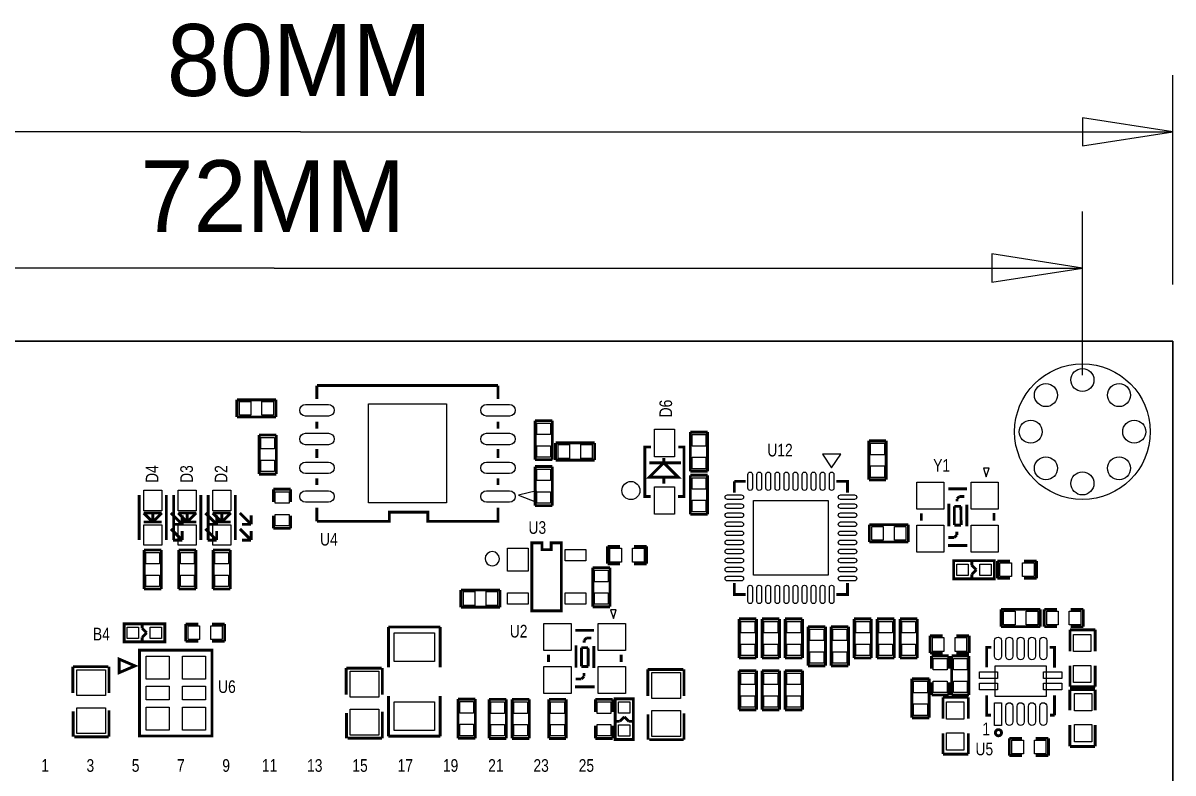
# Model space of a CAD drawing. Extents: x -14.6 to 80, y 0 to 74.1.
# Drawn here: x 29.2 to 80, y 40.9 to 74.1 of the extents above; entities that cross this region are included whole.
import ezdxf
from ezdxf.enums import TextEntityAlignment as Align

# ---------------------------------------------------------------- set-up
doc = ezdxf.new("R2010")
doc.units = 0
for name, color, linetype in [('BG_DIMENSION', 7, 'CONTINUOUS'), ('BG_OUTLINE', 7, 'CONTINUOUS'), ('BG_SILKSCREEN_TOP', 7, 'CONTINUOUS'), ('PG_SILKSCREEN_TOP', 2, 'CONTINUOUS'), ('PIN_TOP', 1, 'CONTINUOUS'), ('RD_SILKSCREEN_TOP', 142, 'CONTINUOUS')]:
    doc.layers.add(name, color=color, linetype=linetype)

msp = doc.modelspace()

# ---------------------------------------------------------------- linework, layer by layer
at = {"layer": 'BG_DIMENSION'}
for points in [[(79.999992, 62.500002), (79.999992, 71.750555)], [(76, 68.625568), (79.999992, 69.25056), (76, 69.875552), (76, 68.625568)], [(41.45788, 69.25056), (0, 69.25056)], [(41.45788, 69.25056), (79.999992, 69.25056)], [(76, 58.499985), (76, 65.730755)], [(72.000008, 62.605768), (76, 63.23076), (72.000008, 63.855752), (72.000008, 62.605768)], [(40.28694, 63.23076), (3.999992, 63.23076)], [(40.28694, 63.23076), (76, 63.23076)]]:
    msp.add_lwpolyline(points, dxfattribs=at)
at = {"layer": 'BG_OUTLINE'}
msp.add_lwpolyline([(0, 0), (79.999992, 0), (79.999992, 60.000007), (0, 60.000007), (0, 0)], dxfattribs=at)
msp.add_lwpolyline([(0, 0), (0, 60.000007), (79.999992, 60.000007), (79.999992, 0)], close=True, dxfattribs=at)
at = {"layer": 'PG_SILKSCREEN_TOP', "const_width": 0.127}
for points in [[(50.178005, 58.041007), (42.178021, 58.041007)], [(42.178021, 57.441008), (42.178021, 58.041007)], [(50.178005, 57.441008), (50.178005, 58.041007)], [(40.368499, 57.411899), (38.641299, 57.411899)], [(38.641299, 57.411899), (38.641299, 56.649899)], [(40.368499, 56.649899), (40.368499, 57.411899)], [(38.641299, 56.649899), (40.368499, 56.649899)], [(42.178021, 56.14101), (42.178021, 56.44101)], [(50.178005, 56.14101), (50.178005, 56.44101)], [(51.816, 56.4896), (51.816, 54.7624)], [(52.578, 56.4896), (51.816, 56.4896)], [(52.578, 54.7624), (52.578, 56.4896)], [(39.624, 55.8546), (39.624, 54.1274)], [(40.386, 55.8546), (39.624, 55.8546)], [(40.386, 54.1274), (40.386, 55.8546)], [(58.674, 55.9816), (58.674, 54.2544)], [(59.436, 55.9816), (58.674, 55.9816)], [(59.436, 54.2544), (59.436, 55.9816)], [(52.722501, 55.506899), (52.722501, 54.744899)], [(54.449701, 55.506899), (52.722501, 55.506899)], [(54.449701, 54.744899), (54.449701, 55.506899)], [(56.9341, 55.3212), (56.6674, 55.3212), (56.6674, 53.1368), (56.9214, 53.1368)], [(58.1279, 53.1368), (58.3946, 53.1368), (58.3946, 55.3212), (58.1406, 55.3212)], [(66.563799, 55.6006), (66.563799, 53.8734)], [(67.325799, 55.6006), (66.563799, 55.6006)], [(67.325799, 53.8734), (67.325799, 55.6006)], [(42.178021, 54.841013), (42.178021, 55.241012)], [(50.178005, 54.841013), (50.178005, 55.241012)], [(57.500495, 54.627805), (56.865495, 53.992805), (58.135495, 53.992805), (57.500495, 54.627805), (57.500495, 54.841089)], [(51.816, 54.7624), (52.578, 54.7624)], [(51.816, 54.4576), (51.816, 52.7304)], [(52.578, 54.4576), (51.816, 54.4576)], [(52.578, 52.7304), (52.578, 54.4576)], [(52.722501, 54.744899), (54.449701, 54.744899)], [(56.865495, 54.627805), (58.262495, 54.627805)], [(39.624, 54.1274), (40.386, 54.1274)], [(42.178021, 53.641015), (42.178021, 53.941015)], [(50.178005, 53.641015), (50.178005, 53.941015)], [(57.500495, 53.992805), (57.500495, 53.705811)], [(58.674, 54.2544), (59.436, 54.2544)], [(58.674, 54.0766), (58.674, 52.3494)], [(59.436, 54.0766), (58.674, 54.0766)], [(59.436, 52.3494), (59.436, 54.0766)], [(61.119004, 53.807995), (60.619005, 53.807995)], [(60.619005, 53.807995), (60.619005, 53.307996)], [(65.618995, 53.307996), (65.618995, 53.807995), (65.118996, 53.807995)], [(66.563799, 53.8734), (67.325799, 53.8734)], [(40.259, 53.457399), (40.259, 52.898599)], [(41.021, 53.457399), (40.259, 53.457399)], [(41.021, 52.898599), (41.021, 53.457399)], [(70.899147, 53.472309), (70.06905, 53.472309)], [(34.325103, 51.206908), (34.325103, 53.206904)], [(35.524897, 51.206908), (35.524897, 53.206904)], [(35.849103, 51.206908), (35.849103, 53.206904)], [(37.048897, 51.206908), (37.048897, 53.206904)], [(37.373103, 51.206908), (37.373103, 53.206904)], [(38.572897, 51.206908), (38.572897, 53.206904)], [(70.099047, 52.812391), (70.099047, 51.822401)], [(70.559066, 53.132507), (70.458965, 53.032406)], [(70.458965, 53.032406), (70.458965, 52.922399)], [(70.779056, 53.132507), (70.559066, 53.132507)], [(70.889063, 52.782495), (70.889063, 51.812393)], [(34.925, 52.007008), (34.525001, 52.407109)], [(34.525001, 52.407109), (35.324999, 52.407109)], [(34.925, 51.956995), (34.925, 52.457096)], [(35.324999, 52.407109), (34.925, 52.007008)], [(35.7251, 52.407109), (36.224997, 51.906907)], [(36.449, 52.007008), (36.049001, 52.407109)], [(36.049001, 52.407109), (36.848999, 52.407109)], [(36.224997, 51.906907), (36.224997, 52.307007)], [(36.449, 51.956995), (36.449, 52.457096)], [(36.848999, 52.407109), (36.449, 52.007008)], [(37.2491, 52.407109), (37.748997, 51.906907)], [(37.973, 52.007008), (37.573001, 52.407109)], [(37.573001, 52.407109), (38.372999, 52.407109)], [(37.748997, 51.906907), (37.748997, 52.307007)], [(37.973, 51.956995), (37.973, 52.457096)], [(38.372999, 52.407109), (37.973, 52.007008)], [(38.7731, 52.407109), (39.272997, 51.906907)], [(39.272997, 51.906907), (39.272997, 52.307007)], [(40.259, 52.288999), (40.259, 51.730199)], [(41.021, 51.730199), (41.021, 52.288999)], [(42.178021, 52.041019), (42.178021, 52.641017)], [(50.178005, 52.641017), (50.178005, 52.041019), (47.078011, 52.041019), (47.078011, 52.441018), (45.378014, 52.441018), (45.378014, 52.041019), (42.178021, 52.041019)], [(51.816, 52.7304), (52.578, 52.7304)], [(58.674, 52.3494), (59.436, 52.3494)], [(68.879161, 52.392301), (68.879161, 52.072311)], [(70.339052, 52.702511), (70.339052, 51.872388)], [(70.629145, 52.702511), (70.339052, 52.702511)], [(70.639051, 51.872388), (70.629145, 52.702511)], [(72.089162, 52.402511), (72.089162, 52.072311)], [(34.525001, 52.007008), (35.324999, 52.007008)], [(35.824897, 51.906907), (36.224997, 51.906907)], [(36.049001, 52.007008), (36.848999, 52.007008)], [(37.348897, 51.906907), (37.748997, 51.906907)], [(37.573001, 52.007008), (38.372999, 52.007008)], [(38.872897, 51.906907), (39.272997, 51.906907)], [(68.308499, 51.889), (66.581299, 51.889)], [(66.581299, 51.889), (66.581299, 51.127)], [(68.308499, 51.127), (68.308499, 51.889)], [(70.339052, 51.872388), (70.639051, 51.872388)], [(35.7251, 51.707009), (36.224997, 51.206908)], [(36.224997, 51.206908), (36.224997, 51.607009)], [(37.2491, 51.707009), (37.748997, 51.206908)], [(37.748997, 51.206908), (37.748997, 51.607009)], [(38.7731, 51.707009), (39.272997, 51.206908)], [(39.272997, 51.206908), (39.272997, 51.607009)], [(40.259, 51.730199), (41.021, 51.730199)], [(70.339052, 51.322503), (70.079057, 51.322503)], [(70.449059, 51.432511), (70.339052, 51.322503)], [(70.449059, 51.582295), (70.449059, 51.432511)], [(34.544, 50.7746), (34.544, 49.0474)], [(35.306, 50.7746), (34.544, 50.7746)], [(35.306, 49.0474), (35.306, 50.7746)], [(35.824897, 51.206908), (36.224997, 51.206908)], [(36.068, 50.7746), (36.068, 49.0474)], [(36.83, 50.7746), (36.068, 50.7746)], [(36.83, 49.0474), (36.83, 50.7746)], [(37.348897, 51.206908), (37.748997, 51.206908)], [(37.592, 50.7746), (37.592, 49.0474)], [(38.354, 50.7746), (37.592, 50.7746)], [(38.354, 49.0474), (38.354, 50.7746)], [(38.872897, 51.206908), (39.272997, 51.206908)], [(51.673989, 48.08601), (52.974011, 48.08601), (52.974011, 51.086004), (52.524, 51.086004), (52.524, 50.786005), (52.124, 50.786005), (52.124, 51.086004), (51.673989, 51.086004), (51.673989, 48.08601)], [(55.5752, 50.927), (55.0164, 50.927)], [(55.0164, 50.927), (55.0164, 50.165)], [(56.7436, 50.927), (56.1848, 50.927)], [(56.7436, 50.165), (56.7436, 50.927)], [(66.581299, 51.127), (68.308499, 51.127)], [(70.918959, 50.972491), (70.058966, 50.972491)], [(70.308699, 50.298452), (70.308699, 49.498453), (72.108492, 49.498453), (72.108492, 50.298452), (70.308699, 50.298452)], [(71.108494, 50.248464), (71.108494, 50.09835)], [(72.80148, 50.28438), (72.24268, 50.28438)], [(72.24268, 50.28438), (72.24268, 49.52238)], [(73.96988, 50.28438), (73.41108, 50.28438)], [(73.96988, 49.52238), (73.96988, 50.28438)], [(54.363899, 49.989715), (54.363899, 48.262515)], [(55.125899, 49.989715), (54.363899, 49.989715)], [(55.0164, 50.165), (55.5752, 50.165)], [(55.125899, 48.262515), (55.125899, 49.989715)], [(56.1848, 50.165), (56.7436, 50.165)], [(71.108494, 50.09835), (71.308697, 49.898452)], [(71.308697, 49.898452), (71.108494, 49.698554)], [(60.619005, 49.308004), (60.619005, 48.808005), (61.119004, 48.808005)], [(65.118996, 48.808005), (65.618995, 48.808005), (65.618995, 49.308004)], [(71.108494, 49.698554), (71.108494, 49.558346)], [(72.24268, 49.52238), (72.80148, 49.52238)], [(73.41108, 49.52238), (73.96988, 49.52238)], [(34.544, 49.0474), (35.306, 49.0474)], [(36.068, 49.0474), (36.83, 49.0474)], [(37.592, 49.0474), (38.354, 49.0474)], [(50.2666, 49.007014), (48.5394, 49.007014)], [(48.5394, 49.007014), (48.5394, 48.245014)], [(50.2666, 48.245014), (50.2666, 49.007014)], [(48.5394, 48.245014), (50.2666, 48.245014)], [(54.363899, 48.262515), (55.125899, 48.262515)], [(60.833, 47.7266), (60.833, 45.9994)], [(61.595, 47.7266), (60.833, 47.7266)], [(61.595, 45.9994), (61.595, 47.7266)], [(61.849, 47.7266), (61.849, 45.9994)], [(62.611, 47.7266), (61.849, 47.7266)], [(62.611, 45.9994), (62.611, 47.7266)], [(62.865, 47.7266), (62.865, 45.9994)], [(63.627, 47.7266), (62.865, 47.7266)], [(63.627, 45.9994), (63.627, 47.7266)], [(65.913, 47.7266), (65.913, 45.9994)], [(66.675, 47.7266), (65.913, 47.7266)], [(66.675, 45.9994), (66.675, 47.7266)], [(66.929, 47.7266), (66.929, 45.9994)], [(67.691, 47.7266), (66.929, 47.7266)], [(67.691, 45.9994), (67.691, 47.7266)], [(67.945, 47.7266), (67.945, 45.9994)], [(68.707, 47.7266), (67.945, 47.7266)], [(68.707, 45.9994), (68.707, 47.7266)], [(72.40524, 48.14824), (72.40524, 47.38624)], [(74.13244, 48.14824), (72.40524, 48.14824)], [(74.13244, 47.38624), (74.13244, 48.14824)], [(74.86904, 48.14824), (74.31024, 48.14824)], [(74.31024, 48.14824), (74.31024, 47.38624)], [(76.03744, 48.14824), (75.47864, 48.14824)], [(76.03744, 47.38624), (76.03744, 48.14824)], [(33.659039, 47.512072), (33.659039, 46.712073), (35.458832, 46.712073), (35.458832, 47.512072), (33.659039, 47.512072)], [(34.458834, 47.462084), (34.458834, 47.31197)], [(34.458834, 47.31197), (34.659037, 47.112072)], [(36.936299, 47.498), (36.377499, 47.498)], [(36.377499, 47.498), (36.377499, 46.736)], [(38.104699, 47.498), (37.545899, 47.498)], [(38.104699, 46.736), (38.104699, 47.498)], [(47.625, 47.371), (45.339, 47.371)], [(45.339, 47.371), (45.339, 45.593)], [(47.625, 45.593), (47.625, 47.371)], [(54.426587, 47.223909), (53.596489, 47.223909)], [(63.881, 47.3837), (63.881, 45.6565)], [(64.643, 47.3837), (63.881, 47.3837)], [(64.643, 45.6565), (64.643, 47.3837)], [(64.897, 47.3837), (64.897, 45.6565)], [(65.659, 47.3837), (64.897, 47.3837)], [(65.659, 45.6565), (65.659, 47.3837)], [(72.40524, 47.38624), (74.13244, 47.38624)], [(74.31024, 47.38624), (74.86904, 47.38624)], [(75.44816, 47.24654), (76.56576, 47.24654)], [(75.44816, 46.29404), (75.44816, 47.24654)], [(75.47864, 47.38624), (76.03744, 47.38624)], [(76.56576, 47.24654), (76.56576, 46.29404)], [(34.659037, 47.112072), (34.458834, 46.912174)], [(34.458834, 46.912174), (34.458834, 46.771966)], [(36.377499, 46.736), (36.936299, 46.736)], [(37.545899, 46.736), (38.104699, 46.736)], [(54.086506, 46.884107), (53.986405, 46.784006)], [(53.986405, 46.784006), (53.986405, 46.673999)], [(54.306495, 46.884107), (54.086506, 46.884107)], [(69.82206, 46.97984), (69.26326, 46.97984)], [(69.26326, 46.97984), (69.26326, 46.21784)], [(70.99046, 46.97984), (70.43166, 46.97984)], [(70.99046, 46.21784), (70.99046, 46.97984)], [(34.341003, 42.550004), (37.540997, 42.550004), (37.540997, 46.349996), (34.341003, 46.349996), (34.341003, 42.550004)], [(53.626487, 46.563991), (53.626487, 45.574001)], [(53.866491, 46.454111), (53.866491, 45.623988)], [(54.156585, 46.454111), (53.866491, 46.454111)], [(54.166491, 45.623988), (54.156585, 46.454111)], [(54.416503, 46.534095), (54.416503, 45.563993)], [(69.26326, 46.21784), (69.82206, 46.21784)], [(70.43166, 46.21784), (70.99046, 46.21784)], [(71.978749, 46.473339), (71.768741, 46.473339), (71.768741, 45.583348)], [(74.768939, 45.573137), (74.768939, 46.473339), (74.548746, 46.473339)], [(33.441005, 45.949997), (33.441005, 45.349998), (34.141004, 45.649998), (33.441005, 45.949997)], [(52.406601, 46.143901), (52.406601, 45.823911)], [(55.616602, 46.154111), (55.616602, 45.823911)], [(60.833, 45.9994), (61.595, 45.9994)], [(61.849, 45.9994), (62.611, 45.9994)], [(62.865, 45.9994), (63.627, 45.9994)], [(65.913, 45.9994), (66.675, 45.9994)], [(66.929, 45.9994), (67.691, 45.9994)], [(67.945, 45.9994), (68.707, 45.9994)], [(69.33184, 46.09084), (69.33184, 45.53204)], [(70.09384, 46.09084), (69.33184, 46.09084)], [(70.09384, 45.53204), (70.09384, 46.09084)], [(70.22084, 46.09084), (70.22084, 44.36364)], [(70.98284, 46.09084), (70.22084, 46.09084)], [(70.98284, 44.36364), (70.98284, 46.09084)], [(31.3944, 44.45), (31.3944, 45.6184)], [(31.3944, 45.6184), (32.9692, 45.6184)], [(32.9946, 45.6184), (32.9946, 44.45)], [(43.470398, 44.386398), (43.470398, 45.554798)], [(43.470398, 45.554798), (45.045198, 45.554798)], [(45.070598, 45.554798), (45.070598, 44.386398)], [(53.866491, 45.623988), (54.166491, 45.623988)], [(53.976499, 45.184111), (53.866491, 45.074103)], [(53.976499, 45.333895), (53.976499, 45.184111)], [(56.7944, 44.323), (56.7944, 45.4914)], [(56.7944, 45.4914), (58.3692, 45.4914)], [(58.3946, 45.4914), (58.3946, 44.323)], [(60.833, 45.4406), (60.833, 43.7134)], [(61.595, 45.4406), (60.833, 45.4406)], [(61.595, 43.7134), (61.595, 45.4406)], [(61.849, 45.4406), (61.849, 43.7134)], [(62.611, 45.4406), (61.849, 45.4406)], [(62.611, 43.7134), (62.611, 45.4406)], [(62.865, 45.4406), (62.865, 43.7134)], [(63.627, 45.4406), (62.865, 45.4406)], [(63.627, 43.7134), (63.627, 45.4406)], [(63.881, 45.6565), (64.643, 45.6565)], [(64.897, 45.6565), (65.659, 45.6565)], [(75.44816, 45.65904), (75.44816, 44.73194)], [(76.56576, 44.73194), (76.56576, 45.65904)], [(54.446399, 44.724091), (53.586405, 44.724091)], [(53.866491, 45.074103), (53.606497, 45.074103)], [(68.465421, 45.082739), (68.465421, 43.355539)], [(69.227421, 45.082739), (68.465421, 45.082739)], [(69.227421, 43.355539), (69.227421, 45.082739)], [(69.33184, 44.92244), (69.33184, 44.36364)], [(70.09384, 44.36364), (70.09384, 44.92244)], [(75.44816, 44.73194), (76.56576, 44.73194)], [(45.339, 44.323), (45.339, 42.545)], [(47.625, 42.545), (47.625, 44.323)], [(48.4124, 44.183198), (48.4124, 42.455998)], [(49.1744, 44.183198), (48.4124, 44.183198)], [(49.1744, 42.455998), (49.1744, 44.183198)], [(49.784, 44.1706), (49.784, 42.4434)], [(50.546, 44.1706), (49.784, 44.1706)], [(50.546, 42.4434), (50.546, 44.1706)], [(50.8, 44.1706), (50.8, 42.4434)], [(51.562, 44.1706), (50.8, 44.1706)], [(51.562, 42.4434), (51.562, 44.1706)], [(52.4256, 44.1706), (52.4256, 42.4434)], [(53.1876, 44.1706), (52.4256, 44.1706)], [(53.1876, 42.4434), (53.1876, 44.1706)], [(54.483, 44.1706), (54.483, 43.6118)], [(55.245, 44.1706), (54.483, 44.1706)], [(55.245, 43.6118), (55.245, 44.1706)], [(55.357928, 42.399204), (56.157927, 42.399204), (56.157927, 44.198997), (55.357928, 44.198997), (55.357928, 42.399204)], [(69.33184, 44.36364), (70.09384, 44.36364)], [(69.83984, 44.26458), (70.95744, 44.26458)], [(69.83984, 43.31208), (69.83984, 44.26458)], [(70.22084, 44.36364), (70.98284, 44.36364)], [(70.95744, 44.26458), (70.95744, 43.31208)], [(71.768741, 44.343345), (71.768741, 43.473141), (71.958937, 43.473141)], [(74.768939, 43.473141), (74.768939, 44.353251)], [(75.44308, 44.60748), (75.44308, 43.68038)], [(76.56068, 44.60748), (75.44308, 44.60748)], [(76.56068, 43.68038), (76.56068, 44.60748)], [(31.4071, 43.6372), (31.4071, 42.5196)], [(32.9946, 42.5196), (32.9946, 43.688)], [(60.833, 43.7134), (61.595, 43.7134)], [(61.849, 43.7134), (62.611, 43.7134)], [(62.865, 43.7134), (63.627, 43.7134)], [(43.483098, 43.573598), (43.483098, 42.455998)], [(45.070598, 42.455998), (45.070598, 43.624398)], [(55.407916, 43.198999), (55.55803, 43.198999)], [(55.55803, 43.198999), (55.757928, 43.399202)], [(55.757928, 43.399202), (55.957826, 43.198999)], [(55.957826, 43.198999), (56.098034, 43.198999)], [(56.8071, 43.5102), (56.8071, 42.3926)], [(58.3946, 42.3926), (58.3946, 43.561)], [(68.465421, 43.355539), (69.227421, 43.355539)], [(74.558931, 43.473141), (74.768939, 43.473141)], [(54.483, 43.0022), (54.483, 42.4434)], [(55.245, 42.4434), (55.245, 43.0022)], [(69.83984, 42.67708), (69.83984, 41.74998)], [(70.95744, 41.74998), (70.95744, 42.67708)], [(75.44308, 42.09288), (75.44308, 43.04538)], [(76.56068, 43.04538), (76.56068, 42.09288)], [(31.4579, 42.5196), (32.9819, 42.5196)], [(43.533898, 42.455998), (45.057898, 42.455998)], [(45.339, 42.545), (47.625, 42.545)], [(48.4124, 42.455998), (49.1744, 42.455998)], [(49.784, 42.4434), (50.546, 42.4434)], [(50.8, 42.4434), (51.562, 42.4434)], [(52.4256, 42.4434), (53.1876, 42.4434)], [(54.483, 42.4434), (55.245, 42.4434)], [(56.8579, 42.3926), (58.3819, 42.3926)], [(73.3298, 42.45102), (72.771, 42.45102)], [(72.771, 42.45102), (72.771, 41.68902)], [(74.4982, 42.45102), (73.9394, 42.45102)], [(74.4982, 41.68902), (74.4982, 42.45102)], [(69.83984, 41.74998), (70.95744, 41.74998)], [(72.771, 41.68902), (73.3298, 41.68902)], [(73.9394, 41.68902), (74.4982, 41.68902)], [(76.56068, 42.09288), (75.44308, 42.09288)]]:
    msp.add_lwpolyline(points, dxfattribs=at)
at = {"layer": 'PG_SILKSCREEN_TOP'}
for points in [[(64.918996, 54.407994), (65.318996, 55.007993), (64.518997, 55.007993)], [(71.749056, 54.0004), (71.876056, 54.3814), (71.622056, 54.3814)], [(51.078003, 53.191004), (51.878001, 52.891004), (51.878001, 53.391003)], [(55.276496, 47.752), (55.403496, 48.133), (55.149496, 48.133)]]:
    msp.add_lwpolyline(points, close=True, dxfattribs=at)
msp.add_lwpolyline([(50.240006, 50.386005, 1), (49.607994, 50.386009, 1)], format="xyb", close=True, dxfattribs=at)
at = {"layer": 'PG_SILKSCREEN_TOP', "const_width": 0.127}
msp.add_lwpolyline([(72.424874, 42.698238, 1.000013), (72.152815, 42.698238, 0.999987), (72.424874, 42.698238)], format="xyb", dxfattribs=at)
at = {"layer": 'PIN_TOP'}
for points in [[(38.750799, 56.726099), (38.750799, 57.335699), (39.258799, 57.335699), (39.258799, 56.726099)], [(39.751, 56.726099), (39.751, 57.335699), (40.259, 57.335699), (40.259, 56.726099)], [(47.905213, 57.225413), (47.905213, 52.856613), (44.450813, 52.856613), (44.450813, 57.225413)], [(51.8922, 56.380101), (52.5018, 56.380101), (52.5018, 55.872101), (51.8922, 55.872101)], [(57.9755, 56.1086), (57.9755, 54.8894), (57.0865, 54.8894), (57.0865, 56.1086)], [(40.3098, 55.237101), (39.7002, 55.237101), (39.7002, 55.745101), (40.3098, 55.745101)], [(53.34, 55.430699), (53.34, 54.821099), (52.832, 54.821099), (52.832, 55.430699)], [(54.340201, 55.430699), (54.340201, 54.821099), (53.832201, 54.821099), (53.832201, 55.430699)], [(59.3598, 55.364101), (58.7502, 55.364101), (58.7502, 55.872101), (59.3598, 55.872101)], [(67.249599, 54.983101), (66.639999, 54.983101), (66.639999, 55.491101), (67.249599, 55.491101)], [(51.8922, 55.379899), (52.5018, 55.379899), (52.5018, 54.871899), (51.8922, 54.871899)], [(59.3598, 54.363899), (58.7502, 54.363899), (58.7502, 54.871899), (59.3598, 54.871899)], [(40.3098, 54.236899), (39.7002, 54.236899), (39.7002, 54.744899), (40.3098, 54.744899)], [(67.249599, 53.982899), (66.639999, 53.982899), (66.639999, 54.490899), (67.249599, 54.490899)], [(51.8922, 54.348101), (52.5018, 54.348101), (52.5018, 53.840101), (51.8922, 53.840101)], [(58.7502, 53.967101), (59.3598, 53.967101), (59.3598, 53.459101), (58.7502, 53.459101)], [(34.52495, 52.509039), (34.52495, 53.408936), (35.32505, 53.408936), (35.32505, 52.509039)], [(36.04895, 52.509039), (36.04895, 53.408936), (36.84905, 53.408936), (36.84905, 52.509039)], [(37.57295, 52.509039), (37.57295, 53.408936), (38.37305, 53.408936), (38.37305, 52.509039)], [(40.3352, 53.347899), (40.9448, 53.347899), (40.9448, 52.839899), (40.3352, 52.839899)], [(51.8922, 53.347899), (52.5018, 53.347899), (52.5018, 52.839899), (51.8922, 52.839899)], [(57.9755, 53.5686), (57.9755, 52.3494), (57.0865, 52.3494), (57.0865, 53.5686)], [(69.879108, 53.772359), (69.879108, 52.572463), (68.679212, 52.572463), (68.679212, 53.772359)], [(72.2789, 53.772359), (72.2789, 52.572463), (71.079004, 52.572463), (71.079004, 53.772359)], [(58.7502, 52.966899), (59.3598, 52.966899), (59.3598, 52.458899), (58.7502, 52.458899)], [(61.468, 52.959), (64.77, 52.959), (64.77, 49.657), (61.468, 49.657)], [(40.3352, 52.347698), (40.9448, 52.347698), (40.9448, 51.839698), (40.3352, 51.839698)], [(34.52495, 50.985039), (34.52495, 51.884936), (35.32505, 51.884936), (35.32505, 50.985039)], [(36.04895, 50.985039), (36.04895, 51.884936), (36.84905, 51.884936), (36.84905, 50.985039)], [(37.57295, 50.985039), (37.57295, 51.884936), (38.37305, 51.884936), (38.37305, 50.985039)], [(69.879108, 51.872337), (69.879108, 50.672441), (68.679212, 50.672441), (68.679212, 51.872337)], [(72.2789, 51.872337), (72.2789, 50.672441), (71.079004, 50.672441), (71.079004, 51.872337)], [(66.690799, 51.2032), (66.690799, 51.8128), (67.198799, 51.8128), (67.198799, 51.2032)], [(67.691, 51.2032), (67.691, 51.8128), (68.199, 51.8128), (68.199, 51.2032)], [(51.506196, 50.854), (51.506196, 49.838), (50.591796, 49.838), (50.591796, 50.854)], [(55.125899, 50.2412), (55.125899, 50.8508), (55.633899, 50.8508), (55.633899, 50.2412)], [(56.126101, 50.2412), (56.126101, 50.8508), (56.634101, 50.8508), (56.634101, 50.2412)], [(35.2298, 50.157101), (34.6202, 50.157101), (34.6202, 50.665101), (35.2298, 50.665101)], [(36.7538, 50.157101), (36.1442, 50.157101), (36.1442, 50.665101), (36.7538, 50.665101)], [(38.2778, 50.157101), (37.6682, 50.157101), (37.6682, 50.665101), (38.2778, 50.665101)], [(53.141804, 50.8), (54.056204, 50.8), (54.056204, 50.292), (53.141804, 50.292)], [(54.440099, 49.880215), (55.049699, 49.880215), (55.049699, 49.372215), (54.440099, 49.372215)], [(70.450545, 50.148503), (70.950645, 50.148503), (70.950645, 49.648402), (70.450545, 49.648402)], [(71.466545, 50.148503), (71.966645, 50.148503), (71.966645, 49.648402), (71.466545, 49.648402)], [(72.352179, 49.59858), (72.352179, 50.20818), (72.860179, 50.20818), (72.860179, 49.59858)], [(73.352381, 49.59858), (73.352381, 50.20818), (73.860381, 50.20818), (73.860381, 49.59858)], [(35.2298, 49.156899), (34.6202, 49.156899), (34.6202, 49.664899), (35.2298, 49.664899)], [(36.7538, 49.156899), (36.1442, 49.156899), (36.1442, 49.664899), (36.7538, 49.664899)], [(38.2778, 49.156899), (37.6682, 49.156899), (37.6682, 49.664899), (38.2778, 49.664899)], [(48.648899, 48.321214), (48.648899, 48.930814), (49.156899, 48.930814), (49.156899, 48.321214)], [(49.649101, 48.321214), (49.649101, 48.930814), (50.157101, 48.930814), (50.157101, 48.321214)], [(50.591796, 48.880014), (51.506196, 48.880014), (51.506196, 48.372014), (50.591796, 48.372014)], [(53.141804, 48.880014), (54.056204, 48.880014), (54.056204, 48.372014), (53.141804, 48.372014)], [(54.440099, 48.880014), (55.049699, 48.880014), (55.049699, 48.372014), (54.440099, 48.372014)], [(73.022739, 48.07204), (73.022739, 47.46244), (72.514739, 47.46244), (72.514739, 48.07204)], [(74.022941, 48.07204), (74.022941, 47.46244), (73.514941, 47.46244), (73.514941, 48.07204)], [(74.419739, 47.46244), (74.419739, 48.07204), (74.927739, 48.07204), (74.927739, 47.46244)], [(75.419941, 47.46244), (75.419941, 48.07204), (75.927941, 48.07204), (75.927941, 47.46244)], [(33.800885, 47.362123), (34.300985, 47.362123), (34.300985, 46.862022), (33.800885, 46.862022)], [(34.816885, 47.362123), (35.316985, 47.362123), (35.316985, 46.862022), (34.816885, 46.862022)], [(36.486998, 46.8122), (36.486998, 47.4218), (36.994998, 47.4218), (36.994998, 46.8122)], [(37.4872, 46.8122), (37.4872, 47.4218), (37.9952, 47.4218), (37.9952, 46.8122)], [(53.406548, 47.523959), (53.406548, 46.324063), (52.206652, 46.324063), (52.206652, 47.523959)], [(55.80634, 47.523959), (55.80634, 46.324063), (54.606444, 46.324063), (54.606444, 47.523959)], [(60.9092, 47.617101), (61.5188, 47.617101), (61.5188, 47.109101), (60.9092, 47.109101)], [(61.9252, 47.617101), (62.5348, 47.617101), (62.5348, 47.109101), (61.9252, 47.109101)], [(62.9412, 47.617101), (63.5508, 47.617101), (63.5508, 47.109101), (62.9412, 47.109101)], [(63.9572, 47.274201), (64.5668, 47.274201), (64.5668, 46.766201), (63.9572, 46.766201)], [(64.9732, 47.274201), (65.5828, 47.274201), (65.5828, 46.766201), (64.9732, 46.766201)], [(66.5988, 47.109101), (65.9892, 47.109101), (65.9892, 47.617101), (66.5988, 47.617101)], [(67.0052, 47.617101), (67.6148, 47.617101), (67.6148, 47.109101), (67.0052, 47.109101)], [(68.6308, 47.109101), (68.0212, 47.109101), (68.0212, 47.617101), (68.6308, 47.617101)], [(47.371, 45.847), (45.593, 45.847), (45.593, 47.117), (47.371, 47.117)], [(69.372759, 46.29404), (69.372759, 46.90364), (69.880759, 46.90364), (69.880759, 46.29404)], [(70.372961, 46.29404), (70.372961, 46.90364), (70.880961, 46.90364), (70.880961, 46.29404)], [(76.36256, 46.28134), (75.60056, 46.28134), (75.60056, 47.04334), (76.36256, 47.04334)], [(60.9092, 46.616899), (61.5188, 46.616899), (61.5188, 46.108899), (60.9092, 46.108899)], [(61.9252, 46.616899), (62.5348, 46.616899), (62.5348, 46.108899), (61.9252, 46.108899)], [(62.9412, 46.616899), (63.5508, 46.616899), (63.5508, 46.108899), (62.9412, 46.108899)], [(63.9572, 46.273999), (64.5668, 46.273999), (64.5668, 45.765999), (63.9572, 45.765999)], [(64.9732, 46.273999), (65.5828, 46.273999), (65.5828, 45.765999), (64.9732, 45.765999)], [(66.5988, 46.108899), (65.9892, 46.108899), (65.9892, 46.616899), (66.5988, 46.616899)], [(67.0052, 46.616899), (67.6148, 46.616899), (67.6148, 46.108899), (67.0052, 46.108899)], [(68.6308, 46.108899), (68.0212, 46.108899), (68.0212, 46.616899), (68.6308, 46.616899)], [(34.633002, 45.066991), (34.633002, 46.082991), (35.649002, 46.082991), (35.649002, 45.066991)], [(36.232998, 45.066991), (36.232998, 46.082991), (37.248998, 46.082991), (37.248998, 45.066991)], [(69.40804, 45.981341), (70.01764, 45.981341), (70.01764, 45.473341), (69.40804, 45.473341)], [(70.90664, 45.473341), (70.29704, 45.473341), (70.29704, 45.981341), (70.90664, 45.981341)], [(32.8422, 44.3357), (31.5722, 44.3357), (31.5722, 45.4787), (32.8422, 45.4787)], [(44.918198, 44.272098), (43.648198, 44.272098), (43.648198, 45.415098), (44.918198, 45.415098)], [(53.406548, 45.623937), (53.406548, 44.424041), (52.206652, 44.424041), (52.206652, 45.623937)], [(55.80634, 45.623937), (55.80634, 44.424041), (54.606444, 44.424041), (54.606444, 45.623937)], [(58.2422, 44.2087), (56.9722, 44.2087), (56.9722, 45.3517), (58.2422, 45.3517)], [(61.5188, 44.823101), (60.9092, 44.823101), (60.9092, 45.331101), (61.5188, 45.331101)], [(62.5348, 44.823101), (61.9252, 44.823101), (61.9252, 45.331101), (62.5348, 45.331101)], [(63.5508, 44.823101), (62.9412, 44.823101), (62.9412, 45.331101), (63.5508, 45.331101)], [(72.248801, 45.088137), (71.448701, 45.088137), (71.448701, 45.388136), (72.248801, 45.388136)], [(74.393793, 45.653185), (74.393793, 44.293295), (72.143887, 44.293295), (72.143887, 45.653185)], [(75.083899, 45.088137), (74.283799, 45.088137), (74.283799, 45.388136), (75.083899, 45.388136)], [(76.36256, 44.90974), (75.60056, 44.90974), (75.60056, 45.67174), (76.36256, 45.67174)], [(35.649002, 44.1452), (34.633002, 44.1452), (34.633002, 44.7548), (35.649002, 44.7548)], [(37.248998, 44.1452), (36.232998, 44.1452), (36.232998, 44.7548), (37.248998, 44.7548)], [(68.541621, 44.97324), (69.151221, 44.97324), (69.151221, 44.46524), (68.541621, 44.46524)], [(69.40804, 44.981139), (70.01764, 44.981139), (70.01764, 44.473139), (69.40804, 44.473139)], [(70.90664, 44.473139), (70.29704, 44.473139), (70.29704, 44.981139), (70.90664, 44.981139)], [(72.248801, 44.588341), (71.448701, 44.588341), (71.448701, 44.88834), (72.248801, 44.88834)], [(75.083899, 44.588341), (74.283799, 44.588341), (74.283799, 44.88834), (75.083899, 44.88834)], [(61.5188, 43.822899), (60.9092, 43.822899), (60.9092, 44.330899), (61.5188, 44.330899)], [(62.5348, 43.822899), (61.9252, 43.822899), (61.9252, 44.330899), (62.5348, 44.330899)], [(63.5508, 43.822899), (62.9412, 43.822899), (62.9412, 44.330899), (63.5508, 44.330899)], [(75.64628, 44.42968), (76.40828, 44.42968), (76.40828, 43.66768), (75.64628, 43.66768)], [(32.8422, 42.6593), (31.5722, 42.6593), (31.5722, 43.8023), (32.8422, 43.8023)], [(34.633002, 42.817009), (34.633002, 43.833009), (35.649002, 43.833009), (35.649002, 42.817009)], [(36.232998, 42.817009), (36.232998, 43.833009), (37.248998, 43.833009), (37.248998, 42.817009)], [(44.918198, 42.595698), (43.648198, 42.595698), (43.648198, 43.738698), (44.918198, 43.738698)], [(47.371, 42.799), (45.593, 42.799), (45.593, 44.069), (47.371, 44.069)], [(49.0982, 43.565699), (48.4886, 43.565699), (48.4886, 44.073699), (49.0982, 44.073699)], [(50.4698, 43.553101), (49.8602, 43.553101), (49.8602, 44.061101), (50.4698, 44.061101)], [(51.4858, 43.553101), (50.8762, 43.553101), (50.8762, 44.061101), (51.4858, 44.061101)], [(52.5018, 44.061101), (53.1114, 44.061101), (53.1114, 43.553101), (52.5018, 43.553101)], [(54.5592, 44.061101), (55.1688, 44.061101), (55.1688, 43.553101), (54.5592, 43.553101)], [(55.507865, 43.557038), (55.507865, 44.057138), (56.007965, 44.057138), (56.007965, 43.557038)], [(68.541621, 43.973039), (69.151221, 43.973039), (69.151221, 43.465039), (68.541621, 43.465039)], [(70.75424, 43.29938), (69.99224, 43.29938), (69.99224, 44.06138), (70.75424, 44.06138)], [(72.418842, 43.02313), (72.118842, 43.02313), (72.118842, 44.023128), (72.418842, 44.023128)], [(58.2422, 42.5323), (56.9722, 42.5323), (56.9722, 43.6753), (58.2422, 43.6753)], [(49.0982, 42.565498), (48.4886, 42.565498), (48.4886, 43.073498), (49.0982, 43.073498)], [(50.4698, 42.552899), (49.8602, 42.552899), (49.8602, 43.060899), (50.4698, 43.060899)], [(51.4858, 42.552899), (50.8762, 42.552899), (50.8762, 43.060899), (51.4858, 43.060899)], [(52.5018, 43.060899), (53.1114, 43.060899), (53.1114, 42.552899), (52.5018, 42.552899)], [(54.5592, 43.060899), (55.1688, 43.060899), (55.1688, 42.552899), (54.5592, 42.552899)], [(55.507865, 42.541038), (55.507865, 43.041138), (56.007965, 43.041138), (56.007965, 42.541038)], [(70.75424, 41.92778), (69.99224, 41.92778), (69.99224, 42.68978), (70.75424, 42.68978)], [(75.64628, 43.05808), (76.40828, 43.05808), (76.40828, 42.29608), (75.64628, 42.29608)], [(72.880499, 41.76522), (72.880499, 42.37482), (73.388499, 42.37482), (73.388499, 41.76522)], [(73.880701, 41.76522), (73.880701, 42.37482), (74.388701, 42.37482), (74.388701, 41.76522)]]:
    msp.add_lwpolyline(points, close=True, dxfattribs=at)
for points in [[(42.686021, 56.692013), (41.670021, 56.692013, -1), (41.670021, 57.200013), (42.686021, 57.200013, -1)], [(50.686005, 56.692013), (49.670005, 56.692013, -1), (49.670005, 57.200013), (50.686005, 57.200013, -1)], [(42.686021, 55.422013), (41.670021, 55.422013, -1), (41.670021, 55.930013), (42.686021, 55.930013, -1)], [(50.686005, 55.422013), (49.670005, 55.422013, -1), (49.670005, 55.930013), (50.686005, 55.930013, -1)], [(42.686021, 54.152013), (41.670021, 54.152013, -1), (41.670021, 54.660013), (42.686021, 54.660013, -1)], [(50.686005, 54.152013), (49.670005, 54.152013, -1), (49.670005, 54.660013), (50.686005, 54.660013, -1)], [(61.217404, 53.503195), (61.217404, 54.112795, -1), (61.420604, 54.112795), (61.420604, 53.503195, -1)], [(61.617403, 53.503195), (61.617403, 54.112795, -1), (61.820603, 54.112795), (61.820603, 53.503195, -1)], [(62.017402, 53.503195), (62.017402, 54.112795, -1), (62.220602, 54.112795), (62.220602, 53.503195, -1)], [(62.417401, 53.503195), (62.417401, 54.112795, -1), (62.620601, 54.112795), (62.620601, 53.503195, -1)], [(62.8174, 53.503195), (62.8174, 54.112795, -1), (63.0206, 54.112795), (63.0206, 53.503195, -1)], [(63.2174, 53.503195), (63.2174, 54.112795, -1), (63.4206, 54.112795), (63.4206, 53.503195, -1)], [(63.617399, 53.503195), (63.617399, 54.112795, -1), (63.820599, 54.112795), (63.820599, 53.503195, -1)], [(64.017398, 53.503195), (64.017398, 54.112795, -1), (64.220598, 54.112795), (64.220598, 53.503195, -1)], [(64.417397, 53.503195), (64.417397, 54.112795, -1), (64.620597, 54.112795), (64.620597, 53.503195, -1)], [(64.817396, 53.503195), (64.817396, 54.112795, -1), (65.020596, 54.112795), (65.020596, 53.503195, -1)], [(42.686021, 52.882013), (41.670021, 52.882013, -1), (41.670021, 53.390013), (42.686021, 53.390013, -1)], [(50.686005, 52.882013), (49.670005, 52.882013, -1), (49.670005, 53.390013), (50.686005, 53.390013, -1)], [(60.923805, 53.006396), (60.314205, 53.006396, -1), (60.314205, 53.209596), (60.923805, 53.209596, -1)], [(65.923795, 53.006396), (65.314195, 53.006396, -1), (65.314195, 53.209596), (65.923795, 53.209596, -1)], [(60.923805, 52.606397), (60.314205, 52.606397, -1), (60.314205, 52.809597), (60.923805, 52.809597, -1)], [(60.923805, 52.206398), (60.314205, 52.206398, -1), (60.314205, 52.409598), (60.923805, 52.409598, -1)], [(65.923795, 52.606397), (65.314195, 52.606397, -1), (65.314195, 52.809597), (65.923795, 52.809597, -1)], [(65.923795, 52.206398), (65.314195, 52.206398, -1), (65.314195, 52.409598), (65.923795, 52.409598, -1)], [(60.923805, 51.806399), (60.314205, 51.806399, -1), (60.314205, 52.009599), (60.923805, 52.009599, -1)], [(65.923795, 51.806399), (65.314195, 51.806399, -1), (65.314195, 52.009599), (65.923795, 52.009599, -1)], [(60.923805, 51.4064), (60.314205, 51.4064, -1), (60.314205, 51.6096), (60.923805, 51.6096, -1)], [(65.923795, 51.4064), (65.314195, 51.4064, -1), (65.314195, 51.6096), (65.923795, 51.6096, -1)], [(60.923805, 51.0064), (60.314205, 51.0064, -1), (60.314205, 51.2096), (60.923805, 51.2096, -1)], [(60.923805, 50.606401), (60.314205, 50.606401, -1), (60.314205, 50.809601), (60.923805, 50.809601, -1)], [(65.923795, 51.0064), (65.314195, 51.0064, -1), (65.314195, 51.2096), (65.923795, 51.2096, -1)], [(65.923795, 50.606401), (65.314195, 50.606401, -1), (65.314195, 50.809601), (65.923795, 50.809601, -1)], [(60.923805, 50.206402), (60.314205, 50.206402, -1), (60.314205, 50.409602), (60.923805, 50.409602, -1)], [(65.923795, 50.206402), (65.314195, 50.206402, -1), (65.314195, 50.409602), (65.923795, 50.409602, -1)], [(60.923805, 49.806403), (60.314205, 49.806403, -1), (60.314205, 50.009603), (60.923805, 50.009603, -1)], [(65.923795, 49.806403), (65.314195, 49.806403, -1), (65.314195, 50.009603), (65.923795, 50.009603, -1)], [(60.923805, 49.406404), (60.314205, 49.406404, -1), (60.314205, 49.609604), (60.923805, 49.609604, -1)], [(65.923795, 49.406404), (65.314195, 49.406404, -1), (65.314195, 49.609604), (65.923795, 49.609604, -1)], [(61.217404, 48.503205), (61.217404, 49.112805, -1), (61.420604, 49.112805), (61.420604, 48.503205, -1)], [(61.617403, 48.503205), (61.617403, 49.112805, -1), (61.820603, 49.112805), (61.820603, 48.503205, -1)], [(62.017402, 48.503205), (62.017402, 49.112805, -1), (62.220602, 49.112805), (62.220602, 48.503205, -1)], [(62.417401, 48.503205), (62.417401, 49.112805, -1), (62.620601, 49.112805), (62.620601, 48.503205, -1)], [(62.8174, 48.503205), (62.8174, 49.112805, -1), (63.0206, 49.112805), (63.0206, 48.503205, -1)], [(63.2174, 48.503205), (63.2174, 49.112805, -1), (63.4206, 49.112805), (63.4206, 48.503205, -1)], [(63.617399, 48.503205), (63.617399, 49.112805, -1), (63.820599, 49.112805), (63.820599, 48.503205, -1)], [(64.017398, 48.503205), (64.017398, 49.112805, -1), (64.220598, 49.112805), (64.220598, 48.503205, -1)], [(64.417397, 48.503205), (64.417397, 49.112805, -1), (64.620597, 49.112805), (64.620597, 48.503205, -1)], [(64.817396, 48.503205), (64.817396, 49.112805, -1), (65.020596, 49.112805), (65.020596, 48.503205, -1)], [(72.418842, 46.773351), (72.418842, 46.073352, -1), (72.118842, 46.073352), (72.118842, 46.773351, -1)], [(72.918739, 46.773351), (72.918739, 46.073352, -1), (72.61874, 46.073352), (72.61874, 46.773351, -1)], [(73.41884, 46.773351), (73.41884, 46.073352, -1), (73.11884, 46.073352), (73.11884, 46.773351, -1)], [(73.91894, 46.773351), (73.91894, 46.073352, -1), (73.618941, 46.073352), (73.618941, 46.773351, -1)], [(74.418838, 46.773351), (74.418838, 46.073352, -1), (74.118838, 46.073352), (74.118838, 46.773351, -1)], [(72.918739, 43.873128), (72.918739, 43.173129, -1), (72.61874, 43.173129), (72.61874, 43.873128, -1)], [(73.41884, 43.873128), (73.41884, 43.173129, -1), (73.11884, 43.173129), (73.11884, 43.873128, -1)], [(73.91894, 43.873128), (73.91894, 43.173129, -1), (73.618941, 43.173129), (73.618941, 43.873128, -1)], [(74.418838, 43.873128), (74.418838, 43.173129, -1), (74.118838, 43.173129), (74.118838, 43.873128, -1)]]:
    msp.add_lwpolyline(points, format="xyb", close=True, dxfattribs=at)
for centre, radius in [((76, 55.99999), 2.9972), ((76, 58.28599), 0.508), ((74.383494, 57.616496), 0.508), ((77.616507, 57.616496), 0.508), ((73.714, 55.99999), 0.508), ((78.286, 55.99999), 0.508), ((74.383494, 54.383483), 0.508), ((77.616507, 54.383483), 0.508), ((76, 53.71399), 0.508), ((56.050002, 53.399995), 0.399999)]:
    msp.add_circle(centre, radius, dxfattribs=at)

# ---------------------------------------------------------------- texts
at = {"layer": 'BG_DIMENSION', "width": 0.992}
for s, p in [('80MM', (35.55238, 70.83806)), ('72MM', (34.38144, 64.81826))]:
    msp.add_text(s, height=3.175, dxfattribs=at).set_placement(p)
at = {"layer": 'BG_SILKSCREEN_TOP', "width": 0.818182}
msp.add_text('1', height=0.5588, dxfattribs=at).set_placement((71.5772, 42.587316))
at = {"layer": 'PG_SILKSCREEN_TOP', "width": 0.818182}
for s, p in [('1', (29.9974, 40.9702)), ('3', (31.997396, 40.9702)), ('5', (33.997392, 40.9702)), ('7', (35.997388, 40.9702)), ('9', (37.997384, 40.9702)), ('11', (39.74338, 40.9702)), ('13', (41.743376, 40.9702)), ('15', (43.743372, 40.9702)), ('17', (45.743368, 40.9702)), ('19', (47.743364, 40.9702)), ('21', (49.74336, 40.9702)), ('23', (51.743356, 40.9702)), ('25', (53.743352, 40.9702))]:
    msp.add_text(s, height=0.5588, dxfattribs=at).set_placement(p)
at = {"layer": 'RD_SILKSCREEN_TOP', "width": 0.818182}
msp.add_text('D6', height=0.5588, rotation=90, dxfattribs=at).set_placement((57.869684, 57.023), align=Align.CENTER)
for s, p in [('U12', (62.0776, 54.906342)), ('Y1', (69.4055, 54.230702)), ('U3', (51.524002, 51.486003)), ('U4', (42.3164, 50.969316)), ('B4', (32.2834, 46.778316)), ('U2', (50.6984, 46.905316)), ('U5', (71.2724, 41.698316))]:
    msp.add_text(s, height=0.5588, dxfattribs=at).set_placement(p)
for s, p in [('D4', (35.175317, 53.736697)), ('D3', (36.699317, 53.736697)), ('D2', (38.223317, 53.736697))]:
    msp.add_text(s, height=0.5588, rotation=90, dxfattribs=at).set_placement(p)
msp.add_text('U6', height=0.5588, dxfattribs=at).set_placement((38.2016, 44.454242), align=Align.CENTER)

doc.saveas('drawing.dxf')
